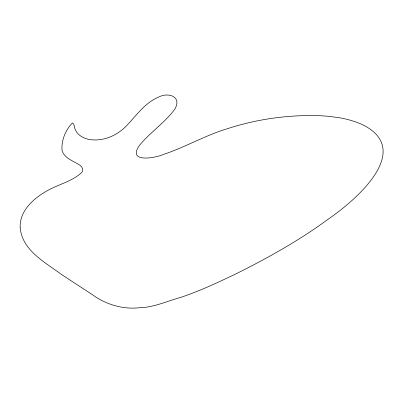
<?xml version="1.0" encoding="UTF-8"?>
<svg xmlns="http://www.w3.org/2000/svg" width="403" height="403" viewBox="0 0 403 403"><rect width="100%" height="100%" fill="white"/><g stroke="black" fill="none" stroke-linecap="round" stroke-linejoin="round"><path stroke-width="0.6" d="M20.155 227.524C22.105 250.223 44.532 261.965 60.903 274.05C71.286 280.916 81.718 287.707 92.151 294.497C105.601 304.421 122.593 309.575 139.302 307.761C153.679 307.489 167.069 301.142 180.746 297.384C199.732 291.031 217.887 282.503 235.926 273.879C268.227 257.784 299.882 240.102 328.959 218.622C353.456 201.817 412.632 152.465 365.254 126.094A76.862 38.527 -5.9 0 0 355.768 121.948L350.449 120.255A81.199 40.859 -6 0 0 339.039 117.686L329.825 116.447A111.606 57.987 -6.2 0 0 320.204 115.737C289.042 114.628 257.648 118.92 227.972 128.517C207.842 134.481 189.425 144.833 169.824 152.183A59.926 27.273 -12.1 0 1 163.638 154.339C155.684 158.072 126.431 163.361 139.619 145.211C150.344 132.149 164.923 122.693 174.912 109.022C182.106 96.519 168.318 92.136 159.145 96.846C145.78 102.231 137.267 114.251 127.806 124.426C117.938 135.418 102.725 142.319 87.874 139.216C82.932 137.811 77.739 135.111 75.562 130.184C74.107 128.214 74.681 123.807 72.439 122.94C65.392 129.988 61.06 140.894 62.092 150.863C64.017 156.47 69.397 159.366 74.303 161.981C77.618 163.95 83.401 165.965 82.63 170.761A12.216 5.823 -15.3 0 1 81.663 172.56C71.371 182.136 56.339 184.725 44.597 192.281C32.109 199.742 19.525 211.792 20.155 227.524"/></g></svg>
